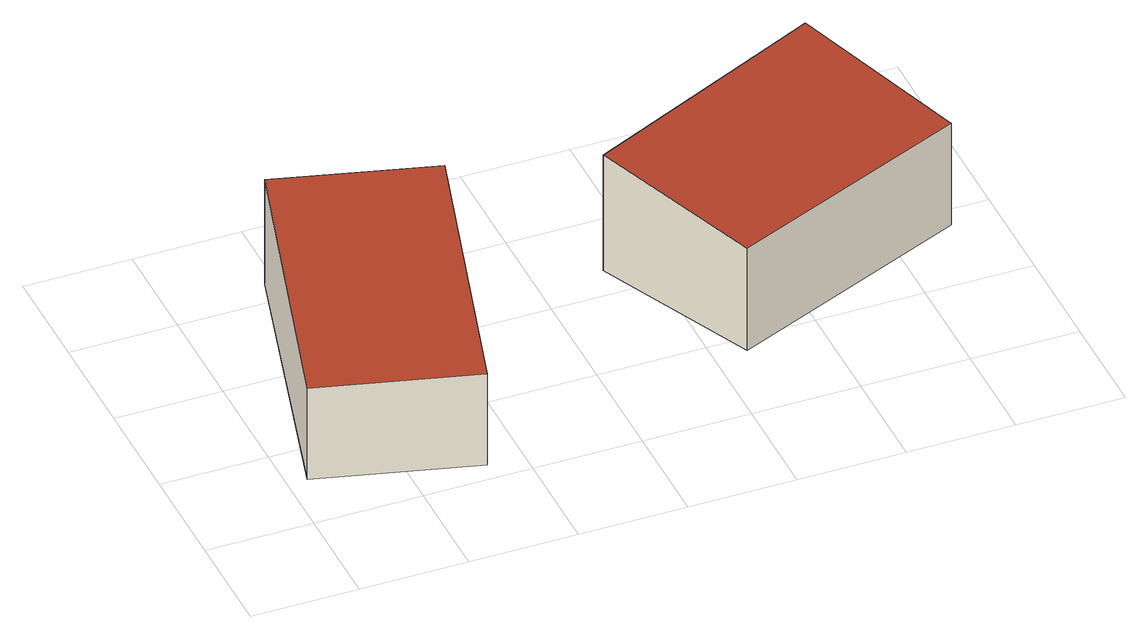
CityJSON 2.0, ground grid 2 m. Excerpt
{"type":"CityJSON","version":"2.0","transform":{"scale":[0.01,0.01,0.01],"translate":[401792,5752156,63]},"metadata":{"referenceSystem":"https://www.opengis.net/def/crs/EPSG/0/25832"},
"CityObjects":{
"building1":{"type":"Building","attributes":{"Gemeindeschluessel":"05515000","Geometrietyp2DReferenz":"3000","function":"31001_2460","roofType":"2100","measuredHeight":2.21},"geometry":[{"type":"Solid","lod":"2","boundaries":[[[[0,1,2,3]],[[4,5,1,0]],[[6,7,5,4]],[[3,2,7,6]],[[4,0,3,6]],[[1,5,7,2]]]],"semantics":{"surfaces":[{"type":"WallSurface"},{"type":"RoofSurface"},{"type":"GroundSurface"}],"values":[[0,0,0,0,1,2]]}}]},
"building2":{"type":"Building","attributes":{"Gemeindeschluessel":"05515000","Geometrietyp2DReferenz":"3000","function":"31001_2700","roofType":"2100","measuredHeight":2.45},"geometry":[{"type":"Solid","lod":"2","boundaries":[[[[8,9,10,11]],[[12,13,9,8]],[[14,15,13,12]],[[11,10,15,14]],[[12,8,11,14]],[[9,13,15,10]]]],"semantics":{"surfaces":[{"type":"WallSurface"},{"type":"RoofSurface"},{"type":"GroundSurface"}],"values":[[0,0,0,0,1,2]]}}]}
},
"vertices":[
[180,651,236],[180,651,15],[37,118,15],[37,118,207],[476,571,236],[476,571,15],[333,39,207],[333,39,15],
[1311,350,237],[1311,350,22],[1176,668,22],[1176,668,267],[858,158,238],[858,158,22],[719,457,267],[719,457,22]
]}
